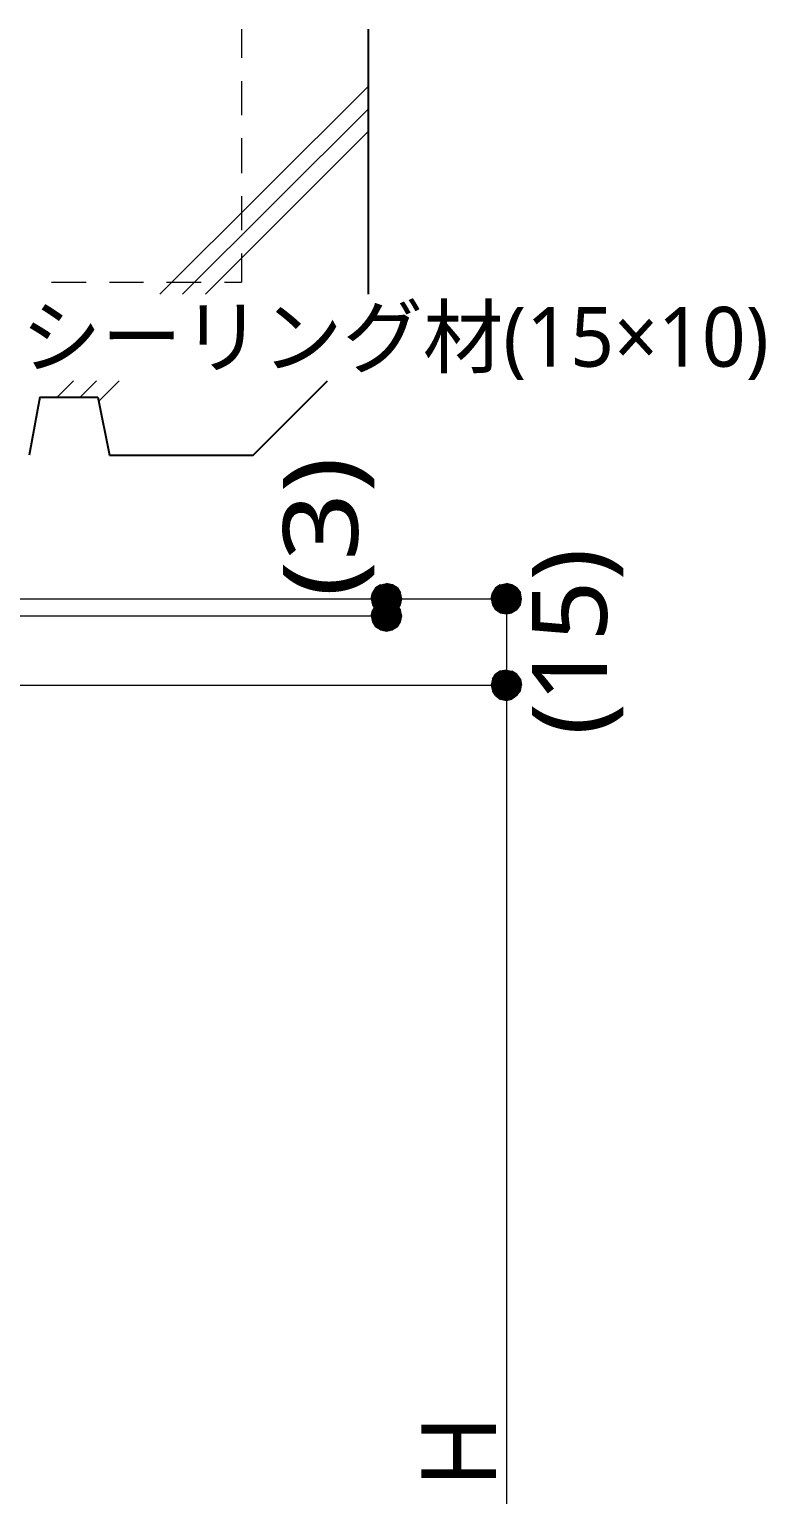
# Model space of a CAD drawing. Header units: millimetres. Extents: x 0 to 420, y 0 to 297.
# Drawn here: x 167.1 to 192.7, y 102 to 152.9 of the extents above; entities that cross this region are included whole.
import ezdxf
from ezdxf.enums import TextEntityAlignment as Align

# ---------------------------------------------------------------- set-up
doc = ezdxf.new("R2010")
doc.units = ezdxf.units.MM
doc.styles.add('kst32b', font='NotoSansJP-Variable.ttf')

msp = doc.modelspace()

# ---------------------------------------------------------------- hatches: boundary and pattern name
h = msp.add_hatch(color=7)
h.paths.add_polyline_path([(179.155, 133.477), (179.049, 133.308), (179.536, 133.096), (179.155, 133.477)])
h.paths.add_polyline_path([(179.049, 133.308), (179.536, 133.096), (179.007, 133.096), (179.049, 133.308)])
h.paths.add_polyline_path([(179.536, 133.096), (179.007, 133.096), (179.049, 132.884), (179.536, 133.096)])
h = msp.add_hatch(color=7)
h.paths.add_polyline_path([(179.747, 133.583), (179.536, 133.625), (179.536, 133.096), (179.747, 133.583)])
h.paths.add_polyline_path([(179.536, 133.625), (179.536, 133.096), (179.324, 133.583), (179.536, 133.625)])
h.paths.add_polyline_path([(179.536, 133.096), (179.324, 133.583), (179.155, 133.477), (179.536, 133.096)])
h = msp.add_hatch(color=7)
h.paths.add_polyline_path([(180.065, 133.096), (180.022, 133.308), (179.536, 133.096), (180.065, 133.096)])
h.paths.add_polyline_path([(180.022, 133.308), (179.536, 133.096), (179.917, 133.477), (180.022, 133.308)])
h.paths.add_polyline_path([(179.536, 133.096), (179.917, 133.477), (179.747, 133.583), (179.536, 133.096)])
h = msp.add_hatch(color=7)
h.paths.add_polyline_path([(183.325, 133.477), (183.219, 133.308), (183.705, 133.096), (183.325, 133.477)])
h.paths.add_polyline_path([(183.219, 133.308), (183.705, 133.096), (183.176, 133.096), (183.219, 133.308)])
h.paths.add_polyline_path([(183.705, 133.096), (183.176, 133.096), (183.219, 132.884), (183.705, 133.096)])
h = msp.add_hatch(color=7)
h.paths.add_polyline_path([(183.896, 133.583), (183.705, 133.625), (183.705, 133.096), (183.896, 133.583)])
h.paths.add_polyline_path([(183.705, 133.625), (183.705, 133.096), (183.494, 133.583), (183.705, 133.625)])
h.paths.add_polyline_path([(183.705, 133.096), (183.494, 133.583), (183.325, 133.477), (183.705, 133.096)])
h = msp.add_hatch(color=7)
h.paths.add_polyline_path([(184.235, 133.096), (184.192, 133.308), (183.705, 133.096), (184.235, 133.096)])
h.paths.add_polyline_path([(184.192, 133.308), (183.705, 133.096), (184.065, 133.477), (184.192, 133.308)])
h.paths.add_polyline_path([(183.705, 133.096), (184.065, 133.477), (183.896, 133.583), (183.705, 133.096)])
h = msp.add_hatch(color=7)
h.paths.add_polyline_path([(179.049, 132.884), (179.155, 132.715), (179.536, 133.096), (179.049, 132.884)])
h.paths.add_polyline_path([(179.155, 132.715), (179.536, 133.096), (179.324, 132.609), (179.155, 132.715)])
h.paths.add_polyline_path([(179.536, 133.096), (179.324, 132.609), (179.536, 132.567), (179.536, 133.096)])
h = msp.add_hatch(color=7)
h.paths.add_polyline_path([(179.747, 132.99), (179.536, 133.033), (179.536, 132.503), (179.747, 132.99)])
h.paths.add_polyline_path([(179.536, 133.033), (179.536, 132.503), (179.324, 132.99), (179.536, 133.033)])
h.paths.add_polyline_path([(179.536, 132.503), (179.324, 132.99), (179.155, 132.863), (179.536, 132.503)])
h = msp.add_hatch(color=7)
h.paths.add_polyline_path([(179.536, 132.567), (179.747, 132.609), (179.536, 133.096), (179.536, 132.567)])
h.paths.add_polyline_path([(179.747, 132.609), (179.536, 133.096), (179.917, 132.715), (179.747, 132.609)])
h.paths.add_polyline_path([(179.536, 133.096), (179.917, 132.715), (180.022, 132.884), (179.536, 133.096)])
for points in [[(180.022, 132.884), (180.065, 133.096), (179.536, 133.096), (180.022, 132.884)], [(184.192, 132.884), (184.235, 133.096), (183.705, 133.096), (184.192, 132.884)], [(180.022, 132.292), (180.065, 132.503), (179.536, 132.503), (180.022, 132.292)], [(183.494, 129.604), (183.705, 129.561), (183.705, 130.09), (183.494, 129.604)]]:
    msp.add_hatch(color=7).paths.add_polyline_path(points)
h = msp.add_hatch(color=7)
h.paths.add_polyline_path([(180.065, 132.503), (180.022, 132.694), (179.536, 132.503), (180.065, 132.503)])
h.paths.add_polyline_path([(180.022, 132.694), (179.536, 132.503), (179.917, 132.863), (180.022, 132.694)])
h.paths.add_polyline_path([(179.536, 132.503), (179.917, 132.863), (179.747, 132.99), (179.536, 132.503)])
h = msp.add_hatch(color=7)
h.paths.add_polyline_path([(183.219, 132.884), (183.325, 132.715), (183.705, 133.096), (183.219, 132.884)])
h.paths.add_polyline_path([(183.325, 132.715), (183.705, 133.096), (183.494, 132.609), (183.325, 132.715)])
h.paths.add_polyline_path([(183.705, 133.096), (183.494, 132.609), (183.705, 132.567), (183.705, 133.096)])
h = msp.add_hatch(color=7)
h.paths.add_polyline_path([(183.705, 132.567), (183.896, 132.609), (183.705, 133.096), (183.705, 132.567)])
h.paths.add_polyline_path([(183.896, 132.609), (183.705, 133.096), (184.065, 132.715), (183.896, 132.609)])
h.paths.add_polyline_path([(183.705, 133.096), (184.065, 132.715), (184.192, 132.884), (183.705, 133.096)])
h = msp.add_hatch(color=7)
h.paths.add_polyline_path([(179.155, 132.863), (179.049, 132.694), (179.536, 132.503), (179.155, 132.863)])
h.paths.add_polyline_path([(179.049, 132.694), (179.536, 132.503), (179.007, 132.503), (179.049, 132.694)])
h.paths.add_polyline_path([(179.536, 132.503), (179.007, 132.503), (179.049, 132.292), (179.536, 132.503)])
h = msp.add_hatch(color=7)
h.paths.add_polyline_path([(179.049, 132.292), (179.155, 132.122), (179.536, 132.503), (179.049, 132.292)])
h.paths.add_polyline_path([(179.155, 132.122), (179.536, 132.503), (179.324, 132.017), (179.155, 132.122)])
h.paths.add_polyline_path([(179.536, 132.503), (179.324, 132.017), (179.536, 131.974), (179.536, 132.503)])
h = msp.add_hatch(color=7)
h.paths.add_polyline_path([(179.536, 131.974), (179.747, 132.017), (179.536, 132.503), (179.536, 131.974)])
h.paths.add_polyline_path([(179.747, 132.017), (179.536, 132.503), (179.917, 132.122), (179.747, 132.017)])
h.paths.add_polyline_path([(179.536, 132.503), (179.917, 132.122), (180.022, 132.292), (179.536, 132.503)])
h = msp.add_hatch(color=7)
h.paths.add_polyline_path([(183.494, 130.577), (183.325, 130.471), (183.705, 130.09), (183.494, 130.577)])
h.paths.add_polyline_path([(183.325, 130.471), (183.705, 130.09), (183.219, 130.302), (183.325, 130.471)])
h.paths.add_polyline_path([(183.705, 130.09), (183.219, 130.302), (183.176, 130.09), (183.705, 130.09)])
h = msp.add_hatch(color=7)
h.paths.add_polyline_path([(184.065, 130.471), (183.896, 130.577), (183.705, 130.09), (184.065, 130.471)])
h.paths.add_polyline_path([(183.896, 130.577), (183.705, 130.09), (183.705, 130.619), (183.896, 130.577)])
h.paths.add_polyline_path([(183.705, 130.09), (183.705, 130.619), (183.494, 130.577), (183.705, 130.09)])
h = msp.add_hatch(color=7)
h.paths.add_polyline_path([(184.192, 129.9), (184.235, 130.09), (183.705, 130.09), (184.192, 129.9)])
h.paths.add_polyline_path([(184.235, 130.09), (183.705, 130.09), (184.192, 130.302), (184.235, 130.09)])
h.paths.add_polyline_path([(183.705, 130.09), (184.192, 130.302), (184.065, 130.471), (183.705, 130.09)])
h = msp.add_hatch(color=7)
h.paths.add_polyline_path([(183.176, 130.09), (183.219, 129.9), (183.705, 130.09), (183.176, 130.09)])
h.paths.add_polyline_path([(183.219, 129.9), (183.705, 130.09), (183.325, 129.73), (183.219, 129.9)])
h.paths.add_polyline_path([(183.705, 130.09), (183.325, 129.73), (183.494, 129.604), (183.705, 130.09)])
h = msp.add_hatch(color=7)
h.paths.add_polyline_path([(183.705, 129.561), (183.896, 129.604), (183.705, 130.09), (183.705, 129.561)])
h.paths.add_polyline_path([(183.896, 129.604), (183.705, 130.09), (184.065, 129.73), (183.896, 129.604)])
h.paths.add_polyline_path([(183.705, 130.09), (184.065, 129.73), (184.192, 129.9), (183.705, 130.09)])

# ---------------------------------------------------------------- linework, layer by layer
at = {"lineweight": 13}
for points in [[(174.498, 152.887), (174.498, 151.892)], [(171.662, 143.679), (178.901, 150.897)], [(174.498, 151.088), (174.498, 149.902)], [(172.445, 143.679), (178.901, 150.114)], [(173.249, 143.679), (178.901, 149.331)], [(174.498, 149.098), (174.498, 147.892)], [(174.498, 147.087), (174.498, 145.902)], [(174.498, 145.097), (174.498, 144.103)], [(167.894, 144.103), (169.101, 144.103)], [(169.905, 144.103), (171.09, 144.103)], [(171.895, 144.103), (173.101, 144.103)], [(173.905, 144.103), (174.498, 144.103)], [(168.085, 140.102), (168.656, 140.674)], [(168.889, 140.102), (169.46, 140.674)], [(169.524, 139.954), (170.244, 140.674)], [(162.37, 133.096), (183.705, 133.096)], [(179.536, 132.503), (179.536, 133.096)], [(183.705, 133.096), (183.705, 130.09)], [(162.37, 132.503), (179.536, 132.503)], [(162.37, 130.09), (183.705, 130.09)], [(183.705, 130.09), (183.705, 124.545)], [(183.705, 124.545), (183.705, 77.047)]]:
    msp.add_lwpolyline(points, dxfattribs=at)
at = {"lineweight": 25}
for points in [[(178.901, 152.887), (178.901, 143.679)], [(174.9, 138.091), (177.483, 140.674)], [(167.492, 140.102), (167.111, 138.091)], [(167.492, 140.102), (169.503, 140.102)], [(169.503, 140.102), (169.905, 138.091)], [(169.905, 138.091), (174.9, 138.091)]]:
    msp.add_lwpolyline(points, dxfattribs=at)
at = {"lineweight": 0}
for points in [[(179.155, 133.477), (179.049, 133.308), (179.536, 133.096)], [(179.536, 133.096), (179.324, 133.583), (179.155, 133.477)], [(179.536, 133.625), (179.536, 133.096), (179.324, 133.583)], [(179.747, 133.583), (179.536, 133.625), (179.536, 133.096)], [(179.536, 133.096), (179.917, 133.477), (179.747, 133.583)], [(180.022, 133.308), (179.536, 133.096), (179.917, 133.477)], [(183.325, 133.477), (183.219, 133.308), (183.705, 133.096)], [(183.705, 133.096), (183.494, 133.583), (183.325, 133.477)], [(183.705, 133.625), (183.705, 133.096), (183.494, 133.583)], [(183.896, 133.583), (183.705, 133.625), (183.705, 133.096)], [(183.705, 133.096), (184.065, 133.477), (183.896, 133.583)], [(184.192, 133.308), (183.705, 133.096), (184.065, 133.477)], [(179.049, 133.308), (179.536, 133.096), (179.007, 133.096)], [(179.536, 133.096), (179.007, 133.096), (179.049, 132.884)], [(179.049, 132.884), (179.155, 132.715), (179.536, 133.096)], [(179.155, 132.715), (179.536, 133.096), (179.324, 132.609)], [(179.536, 132.503), (179.324, 132.99), (179.155, 132.863)], [(179.536, 133.096), (179.324, 132.609), (179.536, 132.567)], [(179.536, 133.033), (179.536, 132.503), (179.324, 132.99)], [(180.065, 133.096), (180.022, 133.308), (179.536, 133.096)], [(179.536, 132.567), (179.747, 132.609), (179.536, 133.096)], [(179.747, 132.609), (179.536, 133.096), (179.917, 132.715)], [(179.536, 133.096), (179.917, 132.715), (180.022, 132.884)], [(180.022, 132.884), (180.065, 133.096), (179.536, 133.096)], [(179.747, 132.99), (179.536, 133.033), (179.536, 132.503)], [(179.536, 132.503), (179.917, 132.863), (179.747, 132.99)], [(183.219, 133.308), (183.705, 133.096), (183.176, 133.096)], [(183.705, 133.096), (183.176, 133.096), (183.219, 132.884)], [(183.219, 132.884), (183.325, 132.715), (183.705, 133.096)], [(183.325, 132.715), (183.705, 133.096), (183.494, 132.609)], [(183.705, 133.096), (183.494, 132.609), (183.705, 132.567)], [(184.235, 133.096), (184.192, 133.308), (183.705, 133.096)], [(183.705, 132.567), (183.896, 132.609), (183.705, 133.096)], [(183.896, 132.609), (183.705, 133.096), (184.065, 132.715)], [(183.705, 133.096), (184.065, 132.715), (184.192, 132.884)], [(184.192, 132.884), (184.235, 133.096), (183.705, 133.096)], [(179.049, 132.694), (179.536, 132.503), (179.007, 132.503)], [(179.536, 132.503), (179.007, 132.503), (179.049, 132.292)], [(179.155, 132.863), (179.049, 132.694), (179.536, 132.503)], [(179.049, 132.292), (179.155, 132.122), (179.536, 132.503)], [(179.155, 132.122), (179.536, 132.503), (179.324, 132.017)], [(179.536, 132.503), (179.324, 132.017), (179.536, 131.974)], [(180.022, 132.694), (179.536, 132.503), (179.917, 132.863)], [(180.065, 132.503), (180.022, 132.694), (179.536, 132.503)], [(179.536, 131.974), (179.747, 132.017), (179.536, 132.503)], [(179.747, 132.017), (179.536, 132.503), (179.917, 132.122)], [(179.536, 132.503), (179.917, 132.122), (180.022, 132.292)], [(180.022, 132.292), (180.065, 132.503), (179.536, 132.503)], [(183.325, 130.471), (183.705, 130.09), (183.219, 130.302)], [(183.494, 130.577), (183.325, 130.471), (183.705, 130.09)], [(183.705, 130.09), (183.705, 130.619), (183.494, 130.577)], [(183.896, 130.577), (183.705, 130.09), (183.705, 130.619)], [(184.065, 130.471), (183.896, 130.577), (183.705, 130.09)], [(183.705, 130.09), (184.192, 130.302), (184.065, 130.471)], [(183.705, 130.09), (183.219, 130.302), (183.176, 130.09)], [(183.176, 130.09), (183.219, 129.9), (183.705, 130.09)], [(183.219, 129.9), (183.705, 130.09), (183.325, 129.73)], [(183.705, 130.09), (183.325, 129.73), (183.494, 129.604)], [(183.494, 129.604), (183.705, 129.561), (183.705, 130.09)], [(184.235, 130.09), (183.705, 130.09), (184.192, 130.302)], [(183.705, 129.561), (183.896, 129.604), (183.705, 130.09)], [(183.896, 129.604), (183.705, 130.09), (184.065, 129.73)], [(183.705, 130.09), (184.065, 129.73), (184.192, 129.9)], [(184.192, 129.9), (184.235, 130.09), (183.705, 130.09)]]:
    msp.add_lwpolyline(points, close=True, dxfattribs=at)

# ---------------------------------------------------------------- texts
at = {"style": 'kst32b'}
for s, height, p, p2 in [('シーリング材(15×10)', 2.07913, (166.836, 141.16), (192.825, 141.16)), ('(3)', 2.5989, (178.541, 133.159), (178.541, 138.032)), ('(15)', 2.5989, (187.198, 128.355), (187.198, 134.852))]:
    msp.add_text(s, height=height, dxfattribs=at).set_placement(p, p2, align=Align.FIT)
msp.add_text('H', height=2.599, rotation=90, dxfattribs=at).set_placement((183.346, 102.214))

doc.saveas('drawing.dxf')
